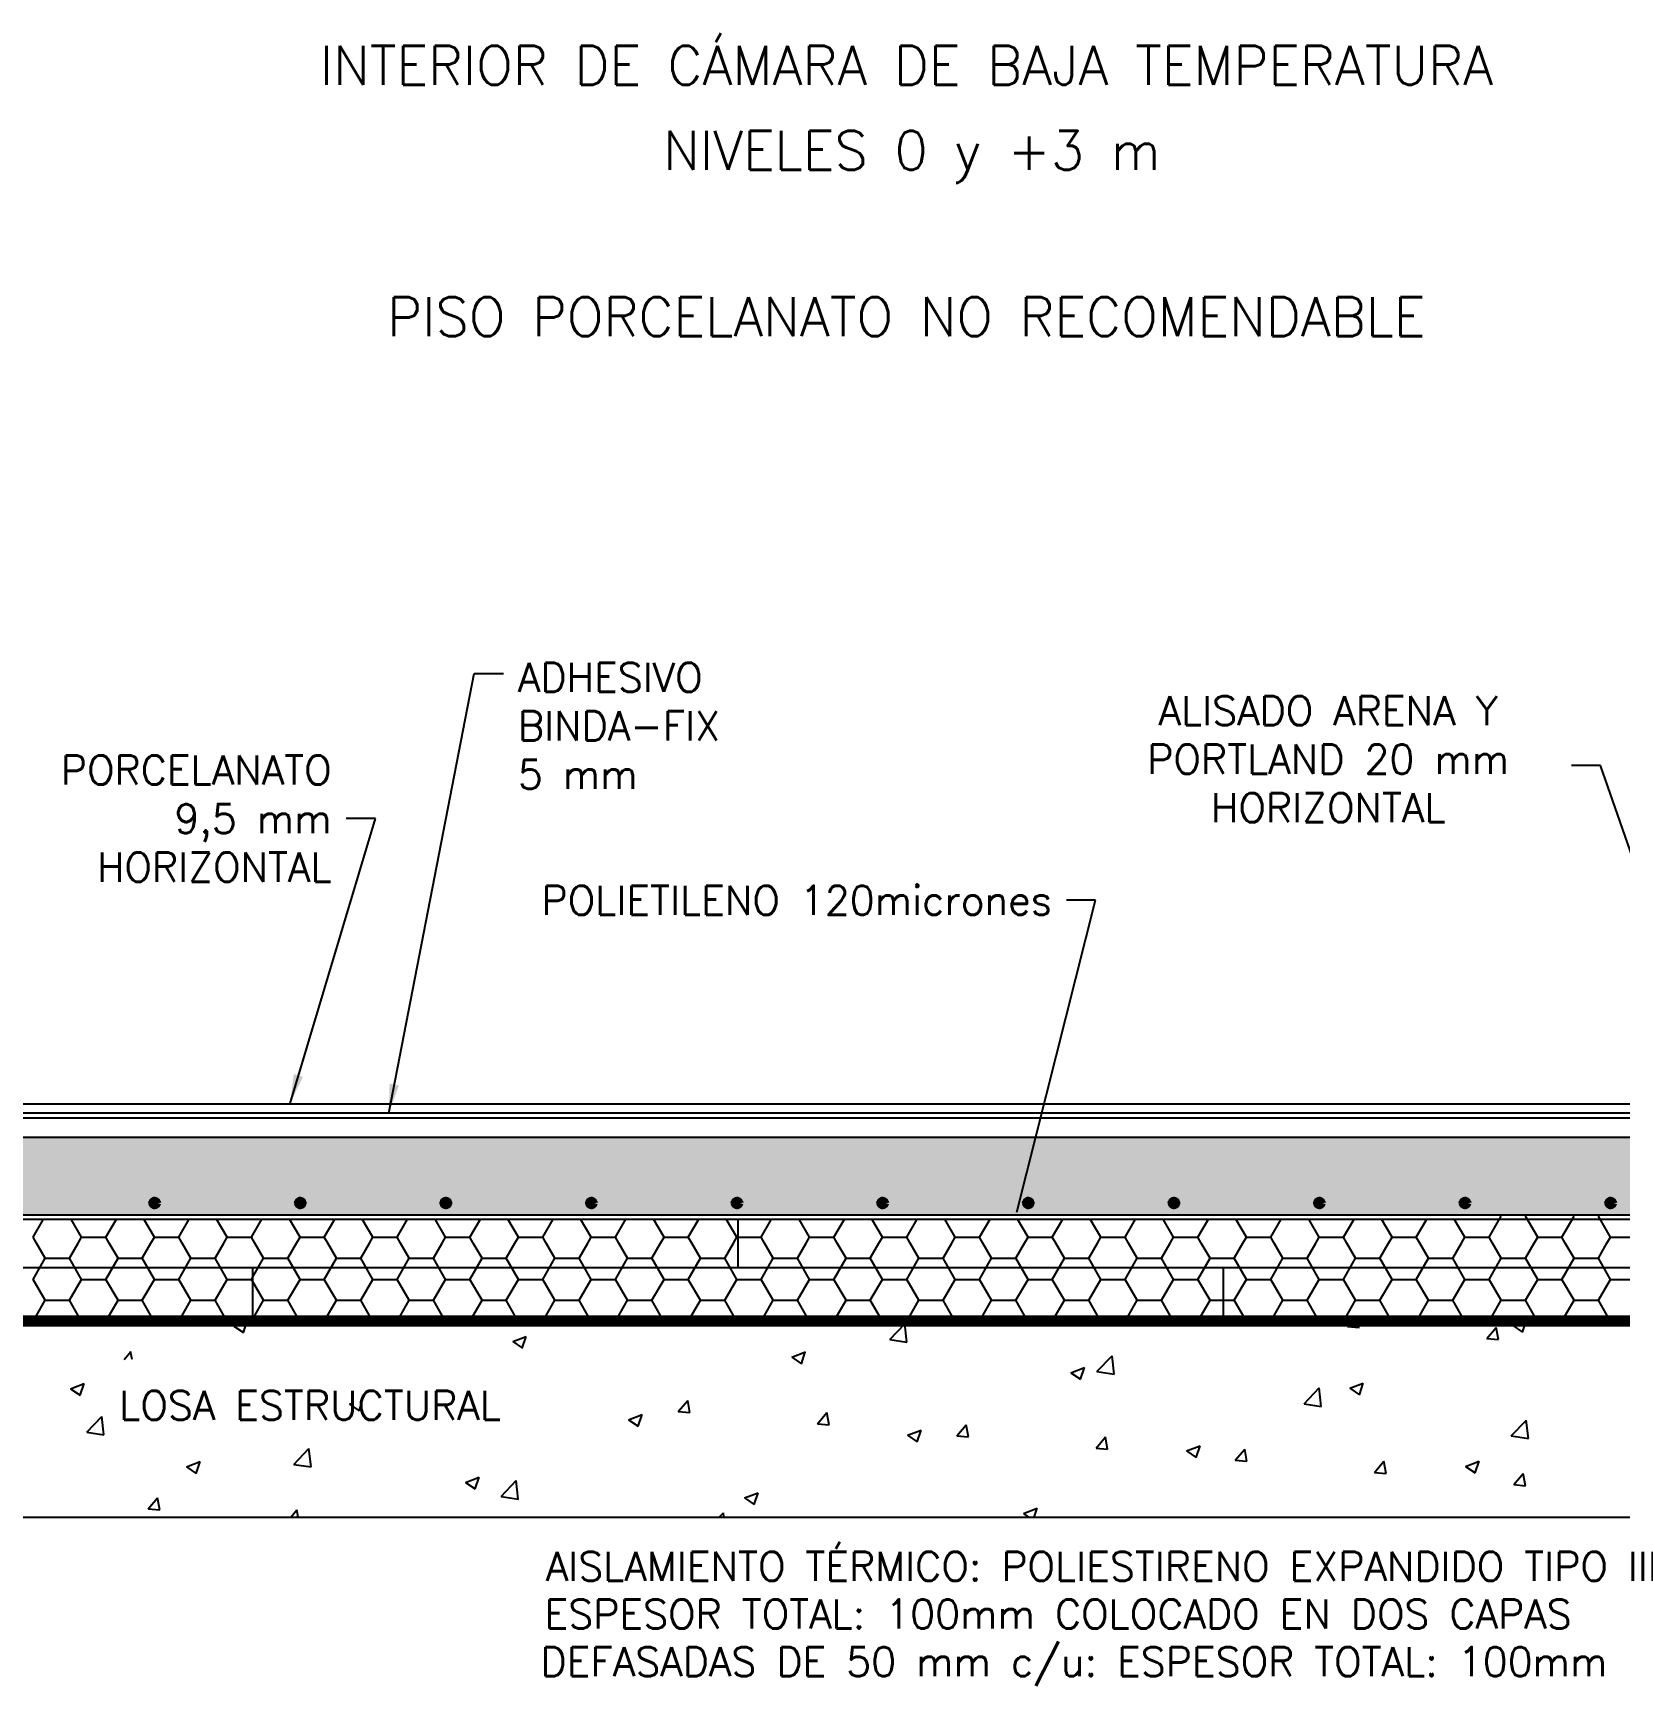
# Model space of a CAD drawing. Extents: x 20 to 15395, y -28849 to -19999.
# Drawn here: x 8431 to 10066, y -27859 to -26157 of the extents above; entities that cross this region are included whole.
import ezdxf
from ezdxf.enums import TextEntityAlignment as Align

# ---------------------------------------------------------------- set-up
doc = ezdxf.new("R2010")
doc.units = 0
doc.header["$LTSCALE"] = 0.1
doc.header["$MEASUREMENT"] = 0
doc.linetypes.add('PUN50', pattern=[200, 100, -100])
doc.layers.get('0').update_dxf_attribs({"linetype": 'CONTINUOUS'})
doc.layers.add('2.0', color=7, linetype='CONTINUOUS', lineweight=200)
for name, color, linetype in [('GR', 9, 'CONTINUOUS'), ('IS', 5, 'CONTINUOUS'), ('ISO', 151, 'CONTINUOUS'), ('madera', 12, 'CONTINUOUS'), ('MF', 8, 'CONTINUOUS'), ('TX', 13, 'CONTINUOUS')]:
    doc.layers.add(name, color=color, linetype=linetype)
doc.styles.add('ROMANS', font='romans')
doc.styles.get("Standard").update_dxf_attribs({"font": 'ITALIC'})
doc.dimstyles.new('RPM 1-15', dxfattribs={"dimscale": 15, "dimtxt": 1.5, "dimasz": 2, "dimexe": 0.0625, "dimexo": 0.38, "dimgap": 1, "dimtad": 0, "dimdec": 0, "dimtxsty": 'ROMANS', "dimcen": 2.5, "dimclrd": 256, "dimclre": 256, "dimclrt": 256, "dimazin": 0, "dimtfac": 1, "dimtdec": 0, "dimtmove": 0, "dimatfit": 1, "dimfxl": 1, "dimtolj": 1, "dimlwd": -1, "dimlwe": -1, "dimarcsym": 0})
doc.dimstyles.get("Standard").update_dxf_attribs({"dimtxt": 0.18, "dimasz": 0.18, "dimexe": 0.18, "dimexo": 0.0625, "dimgap": 0.09, "dimtad": 0, "dimtih": 1, "dimtoh": 1, "dimdec": 4, "dimzin": 0, "dimdsep": 46, "dimtxsty": 'Standard', "dimcen": 0.09, "dimadec": 0, "dimazin": 0, "dimtfac": 1, "dimtdec": 4, "dimtofl": 0, "dimtmove": 0, "dimatfit": 3, "dimfxl": 1, "dimtolj": 1, "dimtzin": 0, "dimarcsym": 0})

msp = doc.modelspace()

# ---------------------------------------------------------------- hatches: boundary and pattern name
at = {"layer": 'madera', "linetype": 'PUN50'}
h = msp.add_hatch(dxfattribs=at)
h.set_pattern_fill('AR-CONC', color=256, scale=200, style=0)
h.set_pattern_definition([(50, (-741.5, -50), (1434.52, -125.504), [150, -1650]), (355, (-741.5, -50), (-277.5, 1504.384), [120, -1320]), (100.4514, (-622, -60.5), (1157.02, 1378.88), [127.48, -1402.284]), (46.184, (-741.5, 350), (2134.48, -331.04), [225, -2475]), (96.636, (-563.6, 322.4), (1869.33, 1948.24), [191.22, -2103.43]), (351.184, (-741.5, 350), (1869.32, 1948.24), [180, -1980]), (21, (-541.5, 250), (1193.814, -805.24), [150, -1650]), (326, (-541.5, 250), (486.63, 1450.3), [120, -1320]), (71.4514, (-442, 182.9), (1680.445, 645.06), [127.48, -1402.284]), (37.5, (-741.5, -50), (24.32, 665.788), [0, -1304, 0, -1340, 0, -1325]), (7.5, (-741.5, -50), (526.139, 788.823), [0, -764, 0, -1274, 0, -505]), (327.5, (-1187.5, -50), (1067.645, -45.11), [0, -500, 0, -1560, 0, -2070]), (317.5, (-1387.5, -50), (1166.372, 200.21), [0, -650, 0, -1036, 0, -1470])])
h.paths.add_polyline_path([(8011, -27373.9), (8011, -27293.9), (8910.8, -27293.9), (8910.8, -27373.9)])
at = {"layer": 'MF'}
h = msp.add_hatch(dxfattribs=at)
h.set_pattern_fill('AR-CONC', color=256, scale=15, style=0)
h.set_pattern_definition([(50, (-741.48, -50), (107.58903, -9.41282), [11.25, -123.75]), (355, (-741.48, -50), (-20.8127, 112.8288), [9, -99]), (100.4514, (-732.51, -50.78), (86.7764, 103.41593), [9.56103, -105.1713]), (46.1842, (-741.48, -20), (160.08616, -24.82785), [16.875, -185.625]), (96.6356, (-728.14, -22.07), (140.1994, 146.1177), [14.3415, -157.75695]), (351.1842, (-741.48, -20), (140.1993, 146.1178), [13.5, -148.5]), (21, (-726.48, -27.5), (89.53606, -60.39283), [11.25, -123.75]), (326, (-726.48, -27.5), (36.4973, 108.7725), [9, -99]), (71.4514, (-719.02, -32.53), (126.0334, 48.37957), [9.56103, -105.1713]), (37.5, (-741.48, -50), (1.82398, 49.93408), [0, -97.8, 0, -100.5, 0, -99.375]), (7.5, (-741.48, -50), (39.46043, 59.16176), [0, -57.3, 0, -95.55, 0, -37.875]), (327.5, (-774.93, -50), (80.073365, -3.38323), [0, -37.5, 0, -117, 0, -155.25]), (317.5, (-789.93, -50), (87.47793, 15.01575), [0, -48.75, 0, -77.7, 0, -110.25])])
edge = h.paths.add_edge_path()
edge.add_line((7657.1, -27373.9), (7657.1, -27041.9))
edge.add_line((7657.1, -27041.9), (7666.6, -27041.9))
edge.add_line((7666.6, -27041.9), (7733.1, -27073))
edge.add_line((7733.1, -27073), (7733.1, -27233.9))
edge.add_arc((7763.1, -27233.9), 30, 180, 269.3579)
edge.add_line((7762.7, -27263.9), (7762.8, -27293.9))
edge.add_line((7762.8, -27293.9), (11051.8, -27293.9))
edge.add_line((11051.8, -27293.9), (11051.8, -27259.9))
edge.add_arc((11051.5, -27233.9), 26, 270.6431, 359.9975)
edge.add_line((11077.5, -27233.9), (11077.5, -27073.4))
edge.add_line((11077.5, -27073.4), (11148, -27040.5))
edge.add_line((11148, -27040.5), (11157.5, -27040.5))
edge.add_line((11157.5, -27040.5), (11157.5, -27373.9))
edge.add_line((11157.5, -27373.9), (7657.1, -27373.9))

# ---------------------------------------------------------------- linework, layer by layer
at = {"layer": '2.0'}
for p, q in [((7559.5, -27482.4), (11365.8, -27482.4)), ((7559.5, -27483.1), (11365.8, -27483.1)), ((7559.5, -27483.8), (11365.8, -27483.8)), ((7559.5, -27484.4), (11365.8, -27484.4)), ((7559.5, -27485.1), (11365.8, -27485.1)), ((7669.3, -27485.8), (11365.8, -27485.8))]:
    msp.add_line(p, q, dxfattribs=at)
for centre in [(8556.2, -27361.9), (8706.2, -27361.9), (8856.2, -27361.9), (9006.2, -27361.9), (9156.2, -27361.9), (9306.2, -27361.9), (9456.2, -27361.9), (9606.2, -27361.9), (9756.2, -27361.9), (9906.2, -27361.9), (10056.2, -27361.9)]:
    msp.add_circle(centre, 3.17, dxfattribs=at)
at = {"layer": 'GR'}
for p, q in [((11051.8, -27259.9), (7762.8, -27259.9)), ((11051.8, -27269.4), (7762.8, -27269.4)), ((11051.8, -27274.4), (7762.8, -27274.4)), ((7762.8, -27293.9), (11051.8, -27293.9)), ((7657.1, -27373.9), (11247.5, -27373.9)), ((6824.2, -27685.4), (12391.4, -27685.4))]:
    msp.add_line(p, q, dxfattribs=at)
at = {"layer": 'IS'}
for p, q in [((7557.1, -27378.4), (11244.2, -27378.4)), ((9157.1, -27378.4), (9157.1, -27428.4)), ((7557.1, -27428.4), (11244.2, -27428.4)), ((8657.1, -27428.4), (8657.1, -27478.4)), ((9657.1, -27428.4), (9657.1, -27478.4)), ((8656, -27440.5), (8657.1, -27438.6)), ((8657.1, -27442.4), (8656, -27440.5)), ((7557.1, -27478.4), (11244.2, -27478.4)), ((7657.1, -27481.6), (11247.5, -27481.6))]:
    msp.add_line(p, q, dxfattribs=at)
at = {"layer": 'ISO'}
for p, q in [((8431, -27397.2), (8441.8, -27378.4)), ((8481, -27397.2), (8470.1, -27378.4)), ((8506, -27397.2), (8516.8, -27378.4)), ((8556, -27397.2), (8545.1, -27378.4)), ((8581, -27397.2), (8591.8, -27378.4)), ((8631, -27397.2), (8620.1, -27378.4)), ((8656, -27397.2), (8666.8, -27378.4)), ((8706, -27397.2), (8695.1, -27378.4)), ((8731, -27397.2), (8741.8, -27378.4)), ((8781, -27397.2), (8770.1, -27378.4)), ((8806, -27397.2), (8816.8, -27378.4)), ((8856, -27397.2), (8845.1, -27378.4)), ((8881, -27397.2), (8891.8, -27378.4)), ((8931, -27397.2), (8920.1, -27378.4)), ((8956, -27397.2), (8966.8, -27378.4)), ((9006, -27397.2), (8995.1, -27378.4)), ((9031, -27397.2), (9041.8, -27378.4)), ((9081, -27397.2), (9070.1, -27378.4)), ((9106, -27397.2), (9116.8, -27378.4)), ((9156, -27397.2), (9145.1, -27378.4)), ((9181, -27397.2), (9191.8, -27378.4)), ((9231, -27397.2), (9220.1, -27378.4)), ((9256, -27397.2), (9266.8, -27378.4)), ((9306, -27397.2), (9295.1, -27378.4)), ((9331, -27397.2), (9341.8, -27378.4)), ((9381, -27397.2), (9370.1, -27378.4)), ((9406, -27397.2), (9416.8, -27378.4)), ((9456, -27397.2), (9445.1, -27378.4)), ((9481, -27397.2), (9491.8, -27378.4)), ((9531, -27397.2), (9520.1, -27378.4)), ((9556, -27397.2), (9566.8, -27378.4)), ((9606, -27397.2), (9595.1, -27378.4)), ((9631, -27397.2), (9641.8, -27378.4)), ((9681, -27397.2), (9670.1, -27378.4)), ((9706, -27397.2), (9716.8, -27378.4)), ((9756, -27397.2), (9745.1, -27378.4)), ((9781, -27397.2), (9791.8, -27378.4)), ((9831, -27397.2), (9820.1, -27378.4)), ((9856, -27397.2), (9866.8, -27378.4)), ((9906, -27397.2), (9895.1, -27378.4)), ((9931, -27397.2), (9943.5, -27375.5)), ((9981, -27397.2), (9968.5, -27375.5)), ((10006, -27397.2), (10018.5, -27375.5)), ((10056, -27397.2), (10043.5, -27375.5)), ((8434.5, -27403.4), (8431, -27397.2)), ((8477.4, -27403.4), (8481, -27397.2)), ((8481, -27397.2), (8506, -27397.2)), ((8509.5, -27403.4), (8506, -27397.2)), ((8552.4, -27403.4), (8556, -27397.2)), ((8556, -27397.2), (8581, -27397.2)), ((8584.5, -27403.4), (8581, -27397.2)), ((8627.4, -27403.4), (8631, -27397.2)), ((8631, -27397.2), (8656, -27397.2)), ((8659.5, -27403.4), (8656, -27397.2)), ((8702.4, -27403.4), (8706, -27397.2)), ((8706, -27397.2), (8731, -27397.2)), ((8734.5, -27403.4), (8731, -27397.2)), ((8777.4, -27403.4), (8781, -27397.2)), ((8781, -27397.2), (8806, -27397.2)), ((8809.5, -27403.4), (8806, -27397.2)), ((8852.4, -27403.4), (8856, -27397.2)), ((8856, -27397.2), (8881, -27397.2)), ((8884.5, -27403.4), (8881, -27397.2)), ((8927.4, -27403.4), (8931, -27397.2)), ((8931, -27397.2), (8956, -27397.2)), ((8959.5, -27403.4), (8956, -27397.2)), ((9002.4, -27403.4), (9006, -27397.2)), ((9006, -27397.2), (9031, -27397.2)), ((9034.5, -27403.4), (9031, -27397.2)), ((9077.4, -27403.4), (9081, -27397.2)), ((9081, -27397.2), (9106, -27397.2)), ((9109.5, -27403.4), (9106, -27397.2)), ((9152.4, -27403.4), (9156, -27397.2)), ((9156, -27397.2), (9157.1, -27397.2)), ((9157.1, -27397.2), (9181, -27397.2)), ((9184.5, -27403.4), (9181, -27397.2)), ((9227.4, -27403.4), (9231, -27397.2)), ((9231, -27397.2), (9256, -27397.2)), ((9259.5, -27403.4), (9256, -27397.2)), ((9302.4, -27403.4), (9306, -27397.2)), ((9306, -27397.2), (9331, -27397.2)), ((9334.5, -27403.4), (9331, -27397.2)), ((9377.4, -27403.4), (9381, -27397.2)), ((9381, -27397.2), (9406, -27397.2)), ((9409.5, -27403.4), (9406, -27397.2)), ((9452.4, -27403.4), (9456, -27397.2)), ((9456, -27397.2), (9481, -27397.2)), ((9484.5, -27403.4), (9481, -27397.2)), ((9527.4, -27403.4), (9531, -27397.2)), ((9531, -27397.2), (9556, -27397.2)), ((9559.5, -27403.4), (9556, -27397.2)), ((9602.4, -27403.4), (9606, -27397.2)), ((9606, -27397.2), (9631, -27397.2)), ((9634.5, -27403.4), (9631, -27397.2)), ((9677.4, -27403.4), (9681, -27397.2)), ((9681, -27397.2), (9706, -27397.2)), ((9709.5, -27403.4), (9706, -27397.2)), ((9752.4, -27403.4), (9756, -27397.2)), ((9756, -27397.2), (9781, -27397.2)), ((9784.5, -27403.4), (9781, -27397.2)), ((9827.4, -27403.4), (9831, -27397.2)), ((9831, -27397.2), (9856, -27397.2)), ((9859.5, -27403.4), (9856, -27397.2)), ((9902.4, -27403.4), (9906, -27397.2)), ((9906, -27397.2), (9931, -27397.2)), ((9934.5, -27403.4), (9931, -27397.2)), ((9977.4, -27403.4), (9981, -27397.2)), ((9981, -27397.2), (10006, -27397.2)), ((10009.5, -27403.4), (10006, -27397.2)), ((10052.4, -27403.4), (10056, -27397.2)), ((10056, -27397.2), (10081, -27397.2)), ((8443.5, -27418.8), (8434.5, -27403.4)), ((8468.5, -27418.8), (8477.4, -27403.4)), ((8518.5, -27418.8), (8509.5, -27403.4)), ((8543.5, -27418.8), (8552.4, -27403.4)), ((8593.5, -27418.8), (8584.5, -27403.4)), ((8618.5, -27418.8), (8627.4, -27403.4)), ((8668.5, -27418.8), (8659.5, -27403.4)), ((8693.5, -27418.8), (8702.4, -27403.4)), ((8743.5, -27418.8), (8734.5, -27403.4)), ((8768.5, -27418.8), (8777.4, -27403.4)), ((8818.5, -27418.8), (8809.5, -27403.4)), ((8843.5, -27418.8), (8852.4, -27403.4)), ((8893.5, -27418.8), (8884.5, -27403.4)), ((8918.5, -27418.8), (8927.4, -27403.4)), ((8968.5, -27418.8), (8959.5, -27403.4)), ((8993.5, -27418.8), (9002.4, -27403.4)), ((9043.5, -27418.8), (9034.5, -27403.4)), ((9068.5, -27418.8), (9077.4, -27403.4)), ((9118.5, -27418.8), (9109.5, -27403.4)), ((9143.5, -27418.8), (9152.4, -27403.4)), ((9193.5, -27418.8), (9184.5, -27403.4)), ((9218.5, -27418.8), (9227.4, -27403.4)), ((9268.5, -27418.8), (9259.5, -27403.4)), ((9293.5, -27418.8), (9302.4, -27403.4)), ((9343.5, -27418.8), (9334.5, -27403.4)), ((9368.5, -27418.8), (9377.4, -27403.4)), ((9418.5, -27418.8), (9409.5, -27403.4)), ((9443.5, -27418.8), (9452.4, -27403.4)), ((9493.5, -27418.8), (9484.5, -27403.4)), ((9518.5, -27418.8), (9527.4, -27403.4)), ((9568.5, -27418.8), (9559.5, -27403.4)), ((9593.5, -27418.8), (9602.4, -27403.4)), ((9643.5, -27418.8), (9634.5, -27403.4)), ((9668.5, -27418.8), (9677.4, -27403.4)), ((9718.5, -27418.8), (9709.5, -27403.4)), ((9743.5, -27418.8), (9752.4, -27403.4)), ((9793.5, -27418.8), (9784.5, -27403.4)), ((9818.5, -27418.8), (9827.4, -27403.4)), ((9868.5, -27418.8), (9859.5, -27403.4)), ((9893.5, -27418.8), (9902.4, -27403.4)), ((9943.5, -27418.8), (9934.5, -27403.4)), ((9968.5, -27418.8), (9977.4, -27403.4)), ((10018.5, -27418.8), (10009.5, -27403.4)), ((10043.5, -27418.8), (10052.4, -27403.4)), ((8431, -27440.5), (8443.5, -27418.8)), ((8443.5, -27418.8), (8468.5, -27418.8)), ((8481, -27440.5), (8468.5, -27418.8)), ((8506, -27440.5), (8518.5, -27418.8)), ((8518.5, -27418.8), (8543.5, -27418.8)), ((8556, -27440.5), (8543.5, -27418.8)), ((8581, -27440.5), (8593.5, -27418.8)), ((8593.5, -27418.8), (8618.5, -27418.8)), ((8631, -27440.5), (8618.5, -27418.8)), ((8657.1, -27438.6), (8668.5, -27418.8)), ((8668.5, -27418.8), (8693.5, -27418.8)), ((8706, -27440.5), (8693.5, -27418.8)), ((8731, -27440.5), (8743.5, -27418.8)), ((8743.5, -27418.8), (8768.5, -27418.8)), ((8781, -27440.5), (8768.5, -27418.8)), ((8806, -27440.5), (8818.5, -27418.8)), ((8818.5, -27418.8), (8843.5, -27418.8)), ((8856, -27440.5), (8843.5, -27418.8)), ((8881, -27440.5), (8893.5, -27418.8)), ((8893.5, -27418.8), (8918.5, -27418.8)), ((8931, -27440.5), (8918.5, -27418.8)), ((8956, -27440.5), (8968.5, -27418.8)), ((8968.5, -27418.8), (8993.5, -27418.8)), ((9006, -27440.5), (8993.5, -27418.8)), ((9031, -27440.5), (9043.5, -27418.8)), ((9043.5, -27418.8), (9068.5, -27418.8)), ((9081, -27440.5), (9068.5, -27418.8)), ((9106, -27440.5), (9118.5, -27418.8)), ((9118.5, -27418.8), (9143.5, -27418.8)), ((9156, -27440.5), (9143.5, -27418.8)), ((9181, -27440.5), (9193.5, -27418.8)), ((9193.5, -27418.8), (9218.5, -27418.8)), ((9231, -27440.5), (9218.5, -27418.8)), ((9256, -27440.5), (9268.5, -27418.8)), ((9268.5, -27418.8), (9293.5, -27418.8)), ((9306, -27440.5), (9293.5, -27418.8)), ((9331, -27440.5), (9343.5, -27418.8)), ((9343.5, -27418.8), (9368.5, -27418.8)), ((9381, -27440.5), (9368.5, -27418.8)), ((9406, -27440.5), (9418.5, -27418.8)), ((9418.5, -27418.8), (9443.5, -27418.8)), ((9456, -27440.5), (9443.5, -27418.8)), ((9481, -27440.5), (9493.5, -27418.8)), ((9493.5, -27418.8), (9518.5, -27418.8)), ((9531, -27440.5), (9518.5, -27418.8)), ((9556, -27440.5), (9568.5, -27418.8)), ((9568.5, -27418.8), (9593.5, -27418.8)), ((9606, -27440.5), (9593.5, -27418.8)), ((9631, -27440.5), (9643.5, -27418.8)), ((9643.5, -27418.8), (9657.1, -27418.8)), ((9657.1, -27418.8), (9668.5, -27418.8)), ((9681, -27440.5), (9668.5, -27418.8)), ((9706, -27440.5), (9718.5, -27418.8)), ((9718.5, -27418.8), (9743.5, -27418.8)), ((9756, -27440.5), (9743.5, -27418.8)), ((9781, -27440.5), (9793.5, -27418.8)), ((9793.5, -27418.8), (9818.5, -27418.8)), ((9831, -27440.5), (9818.5, -27418.8)), ((9856, -27440.5), (9868.5, -27418.8)), ((9868.5, -27418.8), (9893.5, -27418.8)), ((9906, -27440.5), (9893.5, -27418.8)), ((9931, -27440.5), (9943.5, -27418.8)), ((9943.5, -27418.8), (9968.5, -27418.8)), ((9981, -27440.5), (9968.5, -27418.8)), ((10006, -27440.5), (10018.5, -27418.8)), ((10018.5, -27418.8), (10043.5, -27418.8)), ((10056, -27440.5), (10043.5, -27418.8)), ((8443.5, -27462.1), (8431, -27440.5)), ((8468.5, -27462.1), (8481, -27440.5)), ((8481, -27440.5), (8506, -27440.5)), ((8518.5, -27462.1), (8506, -27440.5)), ((8543.5, -27462.1), (8556, -27440.5)), ((8556, -27440.5), (8581, -27440.5)), ((8593.5, -27462.1), (8581, -27440.5)), ((8618.5, -27462.1), (8631, -27440.5)), ((8631, -27440.5), (8656, -27440.5)), ((8668.5, -27462.1), (8657.1, -27442.4)), ((8693.5, -27462.1), (8706, -27440.5)), ((8706, -27440.5), (8731, -27440.5)), ((8743.5, -27462.1), (8731, -27440.5)), ((8768.5, -27462.1), (8781, -27440.5)), ((8781, -27440.5), (8806, -27440.5)), ((8818.5, -27462.1), (8806, -27440.5)), ((8843.5, -27462.1), (8856, -27440.5)), ((8856, -27440.5), (8881, -27440.5)), ((8893.5, -27462.1), (8881, -27440.5)), ((8918.5, -27462.1), (8931, -27440.5)), ((8931, -27440.5), (8956, -27440.5)), ((8968.5, -27462.1), (8956, -27440.5)), ((8993.5, -27462.1), (9006, -27440.5)), ((9006, -27440.5), (9031, -27440.5)), ((9043.5, -27462.1), (9031, -27440.5)), ((9068.5, -27462.1), (9081, -27440.5)), ((9081, -27440.5), (9106, -27440.5)), ((9118.5, -27462.1), (9106, -27440.5)), ((9143.5, -27462.1), (9156, -27440.5)), ((9156, -27440.5), (9181, -27440.5)), ((9193.5, -27462.1), (9181, -27440.5)), ((9218.5, -27462.1), (9231, -27440.5)), ((9231, -27440.5), (9256, -27440.5)), ((9268.5, -27462.1), (9256, -27440.5)), ((9293.5, -27462.1), (9306, -27440.5)), ((9306, -27440.5), (9331, -27440.5)), ((9343.5, -27462.1), (9331, -27440.5)), ((9368.5, -27462.1), (9381, -27440.5)), ((9381, -27440.5), (9406, -27440.5)), ((9418.5, -27462.1), (9406, -27440.5)), ((9443.5, -27462.1), (9456, -27440.5)), ((9456, -27440.5), (9481, -27440.5)), ((9493.5, -27462.1), (9481, -27440.5)), ((9518.5, -27462.1), (9531, -27440.5)), ((9531, -27440.5), (9556, -27440.5)), ((9568.5, -27462.1), (9556, -27440.5)), ((9593.5, -27462.1), (9606, -27440.5)), ((9606, -27440.5), (9631, -27440.5)), ((9643.5, -27462.1), (9631, -27440.5)), ((9668.5, -27462.1), (9681, -27440.5)), ((9681, -27440.5), (9706, -27440.5)), ((9718.5, -27462.1), (9706, -27440.5)), ((9743.5, -27462.1), (9756, -27440.5)), ((9756, -27440.5), (9781, -27440.5)), ((9793.5, -27462.1), (9781, -27440.5)), ((9818.5, -27462.1), (9831, -27440.5)), ((9831, -27440.5), (9856, -27440.5)), ((9868.5, -27462.1), (9856, -27440.5)), ((9893.5, -27462.1), (9906, -27440.5)), ((9906, -27440.5), (9931, -27440.5)), ((9943.5, -27462.1), (9931, -27440.5)), ((9968.5, -27462.1), (9981, -27440.5)), ((9981, -27440.5), (10006, -27440.5)), ((10018.5, -27462.1), (10006, -27440.5)), ((10043.5, -27462.1), (10056, -27440.5)), ((10056, -27440.5), (10081, -27440.5)), ((8434.1, -27478.4), (8443.5, -27462.1)), ((8443.5, -27462.1), (8468.5, -27462.1)), ((8477.8, -27478.4), (8468.5, -27462.1)), ((8509.1, -27478.4), (8518.5, -27462.1)), ((8518.5, -27462.1), (8543.5, -27462.1)), ((8552.8, -27478.4), (8543.5, -27462.1)), ((8584.1, -27478.4), (8593.5, -27462.1)), ((8593.5, -27462.1), (8618.5, -27462.1)), ((8627.8, -27478.4), (8618.5, -27462.1)), ((8659.1, -27478.4), (8668.5, -27462.1)), ((8668.5, -27462.1), (8693.5, -27462.1)), ((8702.8, -27478.4), (8693.5, -27462.1)), ((8734.1, -27478.4), (8743.5, -27462.1)), ((8743.5, -27462.1), (8768.5, -27462.1)), ((8777.8, -27478.4), (8768.5, -27462.1)), ((8809.1, -27478.4), (8818.5, -27462.1)), ((8818.5, -27462.1), (8843.5, -27462.1)), ((8852.8, -27478.4), (8843.5, -27462.1)), ((8884.1, -27478.4), (8893.5, -27462.1)), ((8893.5, -27462.1), (8918.5, -27462.1)), ((8927.8, -27478.4), (8918.5, -27462.1)), ((8959.1, -27478.4), (8968.5, -27462.1)), ((8968.5, -27462.1), (8993.5, -27462.1)), ((9002.8, -27478.4), (8993.5, -27462.1)), ((9034.1, -27478.4), (9043.5, -27462.1)), ((9043.5, -27462.1), (9068.5, -27462.1)), ((9077.8, -27478.4), (9068.5, -27462.1)), ((9109.1, -27478.4), (9118.5, -27462.1)), ((9118.5, -27462.1), (9143.5, -27462.1)), ((9152.8, -27478.4), (9143.5, -27462.1)), ((9184.1, -27478.4), (9193.5, -27462.1)), ((9193.5, -27462.1), (9218.5, -27462.1)), ((9227.8, -27478.4), (9218.5, -27462.1)), ((9259.1, -27478.4), (9268.5, -27462.1)), ((9268.5, -27462.1), (9293.5, -27462.1)), ((9302.8, -27478.4), (9293.5, -27462.1)), ((9334.1, -27478.4), (9343.5, -27462.1)), ((9343.5, -27462.1), (9368.5, -27462.1)), ((9377.8, -27478.4), (9368.5, -27462.1)), ((9409.1, -27478.4), (9418.5, -27462.1)), ((9418.5, -27462.1), (9443.5, -27462.1)), ((9452.8, -27478.4), (9443.5, -27462.1)), ((9484.1, -27478.4), (9493.5, -27462.1)), ((9493.5, -27462.1), (9518.5, -27462.1)), ((9527.8, -27478.4), (9518.5, -27462.1)), ((9559.1, -27478.4), (9568.5, -27462.1)), ((9568.5, -27462.1), (9593.5, -27462.1)), ((9602.8, -27478.4), (9593.5, -27462.1)), ((9634.1, -27478.4), (9643.5, -27462.1)), ((9643.5, -27462.1), (9657.1, -27462.1)), ((9657.1, -27462.1), (9668.5, -27462.1)), ((9677.8, -27478.4), (9668.5, -27462.1)), ((9709.1, -27478.4), (9718.5, -27462.1)), ((9718.5, -27462.1), (9743.5, -27462.1)), ((9752.8, -27478.4), (9743.5, -27462.1)), ((9784.1, -27478.4), (9793.5, -27462.1)), ((9793.5, -27462.1), (9818.5, -27462.1)), ((9827.8, -27478.4), (9818.5, -27462.1)), ((9859.1, -27478.4), (9868.5, -27462.1)), ((9868.5, -27462.1), (9893.5, -27462.1)), ((9902.8, -27478.4), (9893.5, -27462.1)), ((9934.1, -27478.4), (9943.5, -27462.1)), ((9943.5, -27462.1), (9968.5, -27462.1)), ((9977.8, -27478.4), (9968.5, -27462.1)), ((10009.1, -27478.4), (10018.5, -27462.1)), ((10018.5, -27462.1), (10043.5, -27462.1)), ((10052.8, -27478.4), (10043.5, -27462.1))]:
    msp.add_line(p, q, dxfattribs=at)
at = {"layer": 'MF'}
for p, q in [((8637.7, -27488.7), (8651.7, -27483.3)), ((8647.6, -27495.4), (8651.7, -27483.3)), ((9785.2, -27489), (9790.4, -27482.9)), ((9797.2, -27490.1), (9795.8, -27482.9)), ((9955.4, -27488.2), (9969.5, -27482.9)), ((9965.4, -27495), (9969.4, -27482.9)), ((8637.7, -27488.7), (8647.7, -27495.4)), ((8925.1, -27504.7), (8939.1, -27499.3)), ((8935, -27511.4), (8939.1, -27499.3)), ((9313.5, -27502.4), (9329, -27486.2)), ((9331.2, -27505.2), (9329, -27486.2)), ((9785.2, -27489), (9797.2, -27490.1)), ((9928.7, -27501.6), (9938.3, -27490.1)), ((9940.6, -27502.6), (9938.3, -27490.1)), ((9955.4, -27488.2), (9965.4, -27495)), ((8524.8, -27523.1), (8531.6, -27515)), ((8533, -27523.1), (8531.5, -27515)), ((8925.1, -27504.7), (8935.1, -27511.4)), ((9212.6, -27520.7), (9226.6, -27515.3)), ((9222.5, -27527.4), (9226.5, -27515.3)), ((9313.5, -27502.4), (9331.2, -27505.2)), ((9928.7, -27501.6), (9940.7, -27502.6)), ((9212.6, -27520.7), (9222.5, -27527.4)), ((9500, -27536.7), (9514, -27531.4)), ((9509.9, -27543.4), (9514, -27531.4)), ((9526.9, -27535.5), (9542.5, -27519.3)), ((9544.7, -27538.3), (9542.5, -27519.3)), ((8469.7, -27553.2), (8483.7, -27547.8)), ((8479.6, -27559.9), (8483.6, -27547.8)), ((9500, -27536.7), (9509.9, -27543.4)), ((9526.9, -27535.5), (9544.7, -27538.3)), ((9787.4, -27552.7), (9801.4, -27547.4)), ((9797.3, -27559.5), (9801.4, -27547.4)), ((8469.7, -27553.2), (8479.6, -27559.9)), ((8757.1, -27569.2), (8759.9, -27568.1)), ((8757.1, -27569.2), (8767, -27575.9)), ((8767, -27575.9), (8769.6, -27568.1)), ((9095.7, -27576.7), (9105.4, -27565.2)), ((9107.7, -27577.8), (9105.4, -27565.2)), ((9740.3, -27568.6), (9755.9, -27552.4)), ((9740.3, -27568.6), (9758.1, -27571.4)), ((9758.1, -27571.4), (9755.9, -27552.4)), ((9787.4, -27552.7), (9797.4, -27559.5)), ((8486.2, -27597.9), (8501.8, -27581.7)), ((8503.9, -27600.7), (8501.7, -27581.7)), ((9044.5, -27585.2), (9058.5, -27579.8)), ((9044.5, -27585.2), (9054.5, -27591.9)), ((9054.4, -27591.9), (9058.5, -27579.8)), ((9095.7, -27576.7), (9107.7, -27577.8)), ((9239.2, -27589.3), (9248.8, -27577.8)), ((9251.1, -27590.3), (9248.8, -27577.8)), ((9953.8, -27601.7), (9969.4, -27585.5)), ((9971.6, -27604.5), (9969.3, -27585.5)), ((8486.2, -27597.9), (8504, -27600.7)), ((9239.2, -27589.3), (9251.1, -27590.3)), ((9331.9, -27601.2), (9345.9, -27595.9)), ((9331.9, -27601.2), (9341.9, -27607.9)), ((9341.9, -27608), (9345.9, -27595.9)), ((9382.6, -27601.8), (9392.3, -27590.3)), ((9382.6, -27601.8), (9394.6, -27602.9)), ((9394.6, -27602.9), (9392.3, -27590.3)), ((9526.1, -27614.4), (9535.7, -27602.9)), ((9538, -27615.4), (9535.7, -27602.9)), ((9953.8, -27601.7), (9971.6, -27604.5)), ((8699.6, -27631.1), (8715.2, -27614.8)), ((8717.4, -27633.8), (8715.2, -27614.8)), ((9526.1, -27614.4), (9538, -27615.4)), ((9619.4, -27617.3), (9633.4, -27611.9)), ((9619.4, -27617.3), (9629.3, -27624)), ((9629.3, -27624), (9633.3, -27611.9)), ((9669.5, -27626.9), (9679.2, -27615.4)), ((9681.5, -27628), (9679.2, -27615.4)), ((8589, -27633.7), (8603, -27628.3)), ((8589, -27633.7), (8599, -27640.4)), ((8599, -27640.4), (8603, -27628.3)), ((8699.6, -27631.1), (8717.4, -27633.8)), ((9669.5, -27626.9), (9681.5, -27628)), ((9813, -27639.5), (9822.6, -27628)), ((9824.9, -27640.5), (9822.6, -27628)), ((9906.8, -27633.3), (9920.8, -27627.9)), ((9906.8, -27633.3), (9916.7, -27640)), ((9916.7, -27640), (9920.8, -27627.9)), ((8876.5, -27649.7), (8890.5, -27644.4)), ((8876.5, -27649.7), (8886.4, -27656.4)), ((8886.4, -27656.4), (8890.4, -27644.4)), ((8913.1, -27664.2), (8928.7, -27647.9)), ((8930.8, -27666.9), (8928.6, -27647.9)), ((9813, -27639.5), (9825, -27640.5)), ((9956.4, -27652), (9966.1, -27640.5)), ((9956.4, -27652), (9968.4, -27653.1)), ((9968.4, -27653.1), (9966.1, -27640.5)), ((8549.7, -27677), (8559.3, -27665.5)), ((8561.6, -27678), (8559.3, -27665.5)), ((8913.1, -27664.2), (8930.9, -27666.9)), ((9163.9, -27665.7), (9177.9, -27660.4)), ((9163.9, -27665.7), (9173.8, -27672.5)), ((9173.8, -27672.5), (9177.9, -27660.4)), ((8549.7, -27677), (8561.6, -27678)), ((8696.6, -27685.4), (8702.8, -27678)), ((8704.1, -27685.4), (8702.7, -27678)), ((9137.9, -27685.4), (9142.1, -27681)), ((9142.6, -27685.4), (9142.1, -27681)), ((9451.3, -27681.8), (9465.3, -27676.4)), ((9451.3, -27681.8), (9456.6, -27685.4)), ((9462.3, -27685.4), (9465.3, -27676.4))]:
    msp.add_line(p, q, dxfattribs=at)

# ---------------------------------------------------------------- texts
at = {"style": 'ROMANS'}
for s, p in [('INTERIOR DE CÁMARA DE BAJA TEMPERATURA', (9330.7, -26183.2)), ('NIVELES 0 y +3 m', (9336.4, -26284.1)), ('PISO PORCELANATO NO RECOMENDABLE', (9330.7, -26448.8))]:
    msp.add_text(s, height=40, dxfattribs=at).set_placement(p, align=Align.MIDDLE)
at = {"layer": 'TX', "style": 'ROMANS'}
for s, p in [('LOSA ESTRUCTURAL', (8519.7, -27570.4)), ('AISLAMIENTO TÉRMICO: POLIESTIRENO EXPANDIDO TIPO III', (8959.2, -27736.1)), ('ESPESOR TOTAL: 100mm COLOCADO EN DOS CAPAS ', (8957.9, -27785.3)), ('DEFASADAS DE 50 mm c/u: ESPESOR TOTAL: 100mm ', (8953.7, -27834.4))]:
    msp.add_text(s, height=30, dxfattribs=at).set_placement(p, align=Align.MIDDLE_LEFT)
at = {"layer": 'TX', "char_height": 30, "style": 'ROMANS'}
for s, insert, attachment_point in [('ADHESIVO\\PBINDA-FIX\\P5 mm', (8930.5, -26805.3), 1), ('ALISADO ARENA Y \\PPORTLAND 20 mm \\PHORIZONTAL', (9765.3, -26904.6), 5), ('PORCELANATO\\P9,5 mm\\PHORIZONTAL', (8738.6, -26965.8), 6), ('POLIETILENO 120micrones', (9480.6, -27050), 6)]:
    msp.add_mtext(s, dxfattribs=dict(at, insert=insert, attachment_point=attachment_point))

# ---------------------------------------------------------------- leaders
at = {"layer": 'TX', "annotation_type": 0, "has_hookline": 1}
for points, dimstyle, override, hookline_direction, text_width in [([(8797.4, -27269.2), (8885.5, -26816.5), (8915.5, -26816.5)], 'RPM 1-15', {"dimgap": 1, "dimtad": 0}, 0, 221.4), ([(10171.3, -27272.6), (10045.9, -26911.2), (10015.9, -26911.2)], 'Standard', {"dimtxt": 30, "dimasz": 30, "dimgap": 15, "dimtad": 0, "dimtih": 0, "dimdec": 0, "dimtxsty": 'ROMANS', "dimtdec": 0, "dimtix": 1, "dimtmove": 2}, 1, 417.1), ([(8695.7, -27259.2), (8783.6, -26965.8), (8753.6, -26965.8)], 'Standard', {"dimtxt": 30, "dimasz": 30, "dimgap": 15, "dimtad": 0, "dimtih": 0, "dimdec": 0, "dimtxsty": 'ROMANS', "dimtdec": 0, "dimtix": 1, "dimtmove": 2}, 1, 300), ([(9444.3, -27371.2), (9525.6, -27050), (9495.6, -27050)], 'Standard', {"dimtxt": 30, "dimasz": 30, "dimgap": 15, "dimtad": 0, "dimtih": 0, "dimdec": 0, "dimtxsty": 'ROMANS', "dimtdec": 0, "dimtix": 1, "dimtmove": 2}, 1, 581.4)]:
    msp.add_leader(points, dimstyle=dimstyle, override=override, dxfattribs=dict(at, hookline_direction=hookline_direction, text_width=text_width))

doc.saveas('drawing.dxf')
